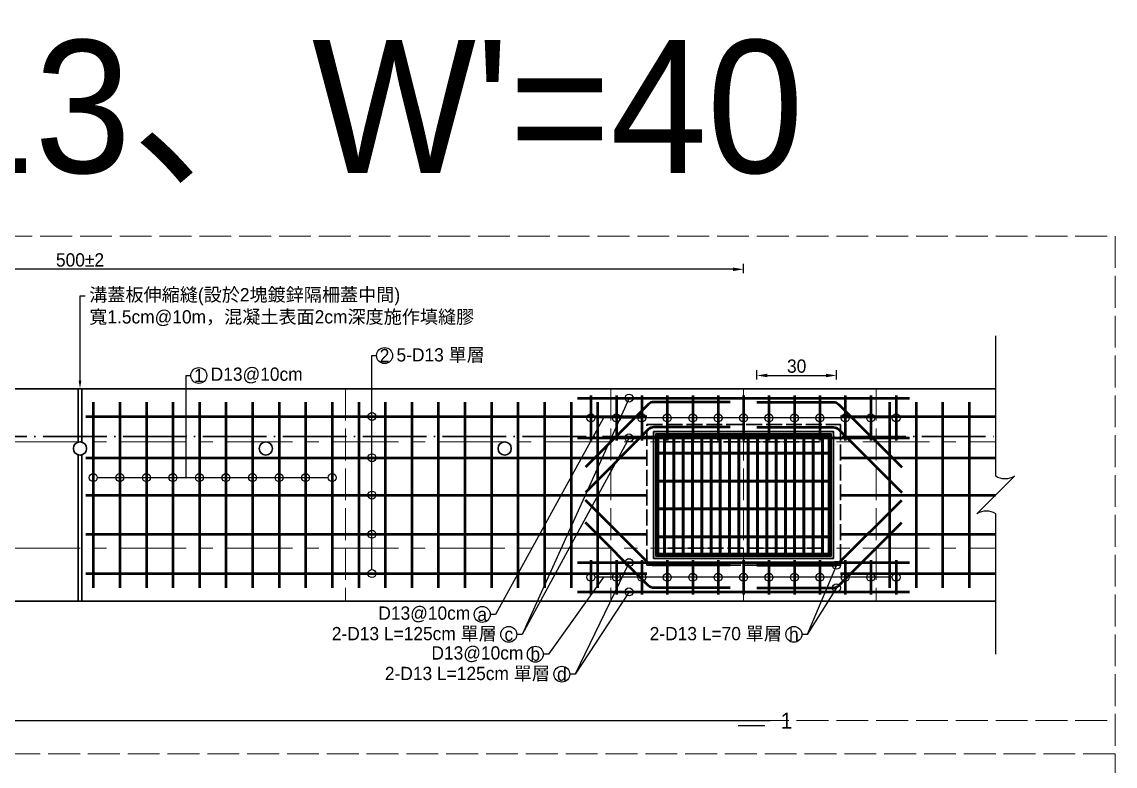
# Model space of a CAD drawing. Extents: x -2931 to 4779, y -2120 to 304.
# Drawn here: x 327.2 to 739.1, y -343.1 to -62.8 of the extents above; entities that cross this region are included whole.
import ezdxf
from ezdxf import colors
from ezdxf.entities.mleader import LeaderData, LeaderLine
from ezdxf.math import Vec2, Vec3

# ---------------------------------------------------------------- set-up
doc = ezdxf.new("R2010")
doc.units = 0
doc.header["$MEASUREMENT"] = 0
for name, pattern in [('ACAD_ISO02W100', [15, 12, -3]), ('ACAD_ISO04W100', [30, 24, -3, 0, -3]), ('CENTERX2', [4, 2.5, -0.5, 0.5, -0.5])]:
    doc.linetypes.add(name, pattern=pattern)
doc.layers.add('一、4.基本-隱藏', color=9, linetype='ACAD_ISO02W100', lineweight=20, plot=False)
doc.layers.add('三、3.文字-註解文字', color=2, linetype='Continuous')
for name, color, linetype, lineweight in [('二、1.繪圖-既有設施', 8, 'Continuous', 20), ('二、2.繪圖-施作項目', 181, 'Continuous', 30), ('二、5.繪圖-鋼筋', 60, 'Continuous', 50), ('二、6.繪圖-其他施作項目', 35, 'Continuous', 30)]:
    doc.layers.add(name, color=color, linetype=linetype, lineweight=lineweight)
doc.styles.add('次圖名(詳圖)', font='MS PGothic.ttf', dxfattribs={"height": 6})
doc.styles.add('註解文字', font='MS PGothic.ttf', dxfattribs={"height": 5})
doc.dimstyles.new('註解文字', dxfattribs={"dimtxt": 5, "dimasz": 4, "dimexe": 2, "dimexo": 2.5, "dimgap": 1, "dimtad": 2, "dimzin": 0, "dimdsep": 46, "dimtxsty": '註解文字', "dimcen": 0.1, "dimclrd": 256, "dimclre": 256, "dimclrt": 256, "dimadec": 0, "dimazin": 0, "dimtfac": 1, "dimtofl": 0, "dimtmove": 0, "dimatfit": 3, "dimfxl": 1.5, "dimfxlon": 1, "dimtolj": 1, "dimtzin": 0, "dimlwd": -1, "dimlwe": -1, "dimarcsym": 1})
pattern_1 = [(45, (-606.2158, -37.31), (-2.65165, 2.65165), []), (45, (-605.332, -37.31), (-2.65165, 2.65165), []), (45, (-604.448, -37.31), (-2.65165, 2.65165), []), (45, (-603.564, -37.31), (-2.65165, 2.65165), [])]

# ---------------------------------------------------------------- blocks, each defined once
blk = doc.blocks.new('_None')
blk = doc.blocks.new('_Small')
at = {"color": 0, "linetype": 'ByBlock', "lineweight": -2}
blk.add_circle((0, 0), 0.25, dxfattribs=at)
blk = doc.blocks.new('*D48')
at = {"layer": 'Defpoints', "color": 0, "transparency": 16777216}
for p in [(99.15, -155.96), (99.15, -200.96), (599.15, -200.96)]:
    blk.add_point(p, dxfattribs=at)
at = {"layer": '三、3.文字-註解文字', "transparency": 16777216}
for p, q in [((99.15, -157.46), (99.15, -153.96)), ((595.15, -155.96), (103.15, -155.96)), ((599.15, -157.46), (599.15, -153.96))]:
    blk.add_line(p, q, dxfattribs=at)
for points in [[(103.15, -155.3), (103.15, -156.63), (99.15, -155.96)], [(595.15, -155.3), (595.15, -156.63), (599.15, -155.96)]]:
    blk.add_solid(points, dxfattribs=at)
at = {"layer": '三、3.文字-註解文字', "transparency": 16777216, "insert": (349.15, -152.46), "char_height": 5, "attachment_point": 5, "style": '註解文字'}
blk.add_mtext('\\A1;500±2', dxfattribs=at)
blk = doc.blocks.new('*D92')
at = {"layer": 'Defpoints', "color": 0, "linetype": 'Continuous', "transparency": 16777216}
for p in [(634.15, -195.96), (604.15, -205.96), (634.15, -205.96)]:
    blk.add_point(p, dxfattribs=at)
at = {"layer": '三、3.文字-註解文字', "transparency": 16777216}
for p, q in [((604.15, -197.46), (604.15, -193.96)), ((608.15, -195.96), (630.15, -195.96)), ((634.15, -197.46), (634.15, -193.96))]:
    blk.add_line(p, q, dxfattribs=at)
at = {"layer": '三、3.文字-註解文字', "linetype": 'Continuous', "transparency": 16777216}
for points in [[(608.15, -195.3), (608.15, -196.63), (604.15, -195.96)], [(630.15, -195.3), (630.15, -196.63), (634.15, -195.96)]]:
    blk.add_solid(points, dxfattribs=at)
at = {"layer": '三、3.文字-註解文字', "linetype": 'Continuous', "transparency": 16777216, "insert": (619.15, -192.46), "char_height": 5, "attachment_point": 5, "style": '註解文字'}
blk.add_mtext('\\A1;30', dxfattribs=at)

msp = doc.modelspace()

# ---------------------------------------------------------------- hatches: boundary and pattern name
at = {"layer": '二、6.繪圖-其他施作項目'}
h = msp.add_hatch(color=256, dxfattribs=at)
h.dxf.hatch_style = 1
h.paths.add_polyline_path([(565.245, -217.064), (565.245, -264.864), (633.045, -264.864), (633.045, -217.064)])
h.paths.add_polyline_path([(566.145, -217.964), (632.145, -217.964), (632.145, -263.964), (566.145, -263.964)], flags=16)
h.paths.add_polyline_path([(569.145, -220.964), (629.145, -220.964), (629.145, -260.964), (569.145, -260.964)], flags=0)
h = msp.add_hatch(dxfattribs=at)
h.set_pattern_fill('ANSI34', color=256, scale=5)
h.set_pattern_definition(pattern_1)
h.paths.add_polyline_path([(631.145, -225.464), (631.145, -224.964), (567.145, -224.964), (567.145, -225.464)])
h = msp.add_hatch(dxfattribs=at)
h.set_pattern_fill('ANSI34', color=256, scale=5)
h.set_pattern_definition(pattern_1)
h.paths.add_polyline_path([(567.145, -235.464), (567.145, -235.964), (631.145, -235.964), (631.145, -235.464)])
h = msp.add_hatch(dxfattribs=at)
h.set_pattern_fill('ANSI34', color=256, scale=5)
h.set_pattern_definition(pattern_1)
h.paths.add_polyline_path([(631.145, -246.464), (631.145, -245.964), (567.145, -245.964), (567.145, -246.464)])
h = msp.add_hatch(dxfattribs=at)
h.set_pattern_fill('ANSI34', color=256, scale=5)
h.set_pattern_definition(pattern_1)
h.paths.add_polyline_path([(567.145, -256.464), (567.145, -256.964), (631.145, -256.964), (631.145, -256.464)])

# ---------------------------------------------------------------- linework, layer by layer
at = {"linetype": 'Continuous'}
msp.add_lwpolyline([(551.228, -211.964), (560.812, -211.964)], dxfattribs=at)
at = {"layer": '一、4.基本-隱藏'}
for points in [[(-40.855, -143.464), (739.145, -143.464), (739.145, -650.464), (-40.855, -650.464)], [(-40.855, -143.464), (739.145, -143.464), (739.145, -338.464), (-40.855, -338.464)]]:
    msp.add_lwpolyline(points, close=True, dxfattribs=at)
for points in [[(449.145, -200.964), (449.145, -280.964)], [(549.145, -200.964), (549.145, -280.964)], [(599.145, -200.964), (599.145, -280.964)], [(649.145, -200.964), (649.145, -280.964)], [(-40.855, -325.964), (739.145, -325.964)]]:
    msp.add_lwpolyline(points, dxfattribs=at)
at = {"layer": '三、3.文字-註解文字'}
msp.add_lwpolyline([(694.145, -300.964), (694.145, -248.035, 0.2828427), (687.074, -248.035), (701.216, -233.893, -0.2828427), (694.145, -233.893), (694.145, -180.964)], format="xyb", dxfattribs=at)
at = {"layer": '三、3.文字-註解文字', "color": 144}
for points in [[(655.145, -211.964), (543.145, -211.964)], [(655.145, -271.964), (543.145, -271.964)]]:
    msp.add_lwpolyline(points, dxfattribs=at)
at = {"layer": '三、3.文字-註解文字'}
for points in [[(355.645, -234.415), (442.645, -234.415)], [(89.145, -325.964), (609.145, -325.964)], [(607.145, -327.964), (597.145, -327.964)]]:
    msp.add_lwpolyline(points, dxfattribs=at)
for centre, radius in [((463.895, -188.464), 3), ((393.895, -195.964), 3), ((459.145, -211.414), 1.5), ((459.145, -226.964), 1.5), ((354.145, -234.415), 1.5), ((364.145, -234.415), 1.5), ((374.145, -234.415), 1.5), ((384.145, -234.415), 1.5), ((394.145, -234.415), 1.5), ((404.145, -234.415), 1.5), ((414.145, -234.415), 1.5), ((424.145, -234.415), 1.5), ((434.145, -234.415), 1.5), ((444.145, -234.415), 1.5), ((459.145, -240.989), 1.5), ((459.145, -255.774), 1.5), ((459.145, -270.564), 1.5), ((500.692, -285.964), 3), ((510.692, -293.464), 3), ((618.103, -293.464), 3), ((520.692, -300.964), 3), ((530.692, -308.464), 3)]:
    msp.add_circle(centre, radius, dxfattribs=at)
at = {"layer": '三、3.文字-註解文字', "color": 144}
for centre in [(541.645, -211.964), (551.228, -211.964), (560.812, -211.964), (570.395, -211.964), (579.978, -211.964), (589.562, -211.964), (599.145, -211.964), (608.728, -211.964), (618.312, -211.964), (627.895, -211.964), (637.478, -211.964), (647.062, -211.964), (656.645, -211.964), (541.645, -271.964), (551.228, -271.964), (560.812, -271.964), (570.395, -271.964), (579.978, -271.964), (589.562, -271.964), (599.145, -271.964), (608.728, -271.964), (618.312, -271.964), (627.895, -271.964), (637.478, -271.964), (647.062, -271.964), (656.645, -271.964)]:
    msp.add_circle(centre, 1.5, dxfattribs=at)
at = {"layer": '二、1.繪圖-既有設施', "linetype": 'CENTERX2', "ltscale": 10}
for points in [[(4.145, -220.964), (694.145, -220.964)], [(4.145, -260.964), (694.145, -260.964)]]:
    msp.add_lwpolyline(points, dxfattribs=at)
at = {"layer": '二、2.繪圖-施作項目'}
for points in [[(4.145, -200.964), (694.145, -200.964)], [(348.395, -200.964), (348.395, -221.08)], [(349.895, -200.964), (349.895, -221.08)], [(348.395, -225.849), (348.395, -280.964)], [(349.895, -225.849), (349.895, -280.964)], [(4.145, -280.964), (694.145, -280.964)]]:
    msp.add_lwpolyline(points, dxfattribs=at)
at = {"layer": '二、2.繪圖-施作項目', "linetype": 'ACAD_ISO04W100'}
msp.add_lwpolyline([(4.145, -218.964), (694.145, -218.964)], dxfattribs=at)
at = {"layer": '二、5.繪圖-鋼筋'}
for points in [[(536.645, -204.464), (661.645, -204.464)], [(541.645, -203.464), (541.645, -220.464)], [(551.228, -203.464), (551.228, -220.464)], [(560.812, -203.464), (560.812, -220.464)], [(570.395, -203.464), (570.395, -220.464)], [(579.978, -203.464), (579.978, -220.464)], [(589.562, -203.464), (589.562, -220.464)], [(599.145, -203.464), (599.145, -220.464)], [(608.728, -203.464), (608.728, -220.464)], [(618.312, -203.464), (618.312, -220.464)], [(627.895, -203.464), (627.895, -220.464)], [(637.478, -203.464), (637.478, -220.464)], [(647.062, -203.464), (647.062, -220.464)], [(656.645, -203.464), (656.645, -220.464)], [(354.145, -206.014), (354.145, -275.914)], [(364.145, -206.014), (364.145, -275.914)], [(374.145, -206.014), (374.145, -275.914)], [(384.145, -206.014), (384.145, -275.914)], [(394.145, -206.014), (394.145, -275.914)], [(404.145, -206.014), (404.145, -275.914)], [(414.145, -206.014), (414.145, -275.914)], [(424.145, -206.014), (424.145, -275.914)], [(434.145, -206.014), (434.145, -275.914)], [(444.145, -206.014), (444.145, -275.914)], [(454.145, -206.014), (454.145, -275.914)], [(464.145, -206.014), (464.145, -275.914)], [(474.145, -206.014), (474.145, -275.914)], [(484.145, -206.014), (484.145, -275.914)], [(494.145, -206.014), (494.145, -275.914)], [(504.145, -206.014), (504.145, -275.914)], [(514.145, -206.014), (514.145, -275.914)], [(524.145, -206.014), (524.145, -275.914)], [(534.145, -206.014), (534.145, -275.914)], [(544.145, -206.014), (544.145, -275.914)], [(654.145, -206.014), (654.145, -275.914)], [(664.145, -206.014), (664.145, -275.914)], [(674.145, -206.014), (674.145, -275.914)], [(684.145, -206.014), (684.145, -275.914)], [(351.395, -211.414), (562.645, -211.414)], [(635.645, -211.414), (694.145, -211.414)], [(536.645, -219.464), (661.645, -219.464)], [(351.395, -226.964), (562.645, -226.964)], [(635.645, -226.964), (694.145, -226.964)], [(351.395, -240.989), (562.645, -240.989)], [(635.645, -240.989), (694.12, -240.989)], [(351.395, -255.774), (562.645, -255.774)], [(635.645, -255.774), (694.145, -255.774)], [(536.645, -266.464), (661.645, -266.464)], [(541.645, -265.464), (541.645, -278.464)], [(551.228, -265.464), (551.228, -278.464)], [(560.812, -265.464), (560.812, -278.464)], [(570.395, -265.464), (570.395, -278.464)], [(579.978, -265.464), (579.978, -278.464)], [(589.562, -265.464), (589.562, -278.464)], [(599.145, -265.464), (599.145, -278.464)], [(608.728, -265.464), (608.728, -278.464)], [(618.312, -265.464), (618.312, -278.464)], [(627.895, -265.464), (627.895, -278.464)], [(637.478, -265.464), (637.478, -278.464)], [(647.062, -265.464), (647.062, -278.464)], [(656.645, -265.464), (656.645, -278.464)], [(351.395, -270.564), (562.645, -270.564)], [(635.645, -270.564), (694.145, -270.564)], [(536.645, -277.464), (661.645, -277.464)]]:
    msp.add_lwpolyline(points, dxfattribs=at)
for points in [[(594.145, -205.964), (565.388, -205.964, 0.1989124), (563.266, -206.843), (539.565, -230.544)], [(604.145, -205.964), (632.902, -205.964, -0.1989124), (635.024, -206.843), (658.725, -230.544)], [(594.145, -215.464), (565.388, -215.464, 0.1989124), (563.266, -216.343), (539.565, -240.044)], [(604.145, -215.464), (632.902, -215.464, -0.1989124), (635.024, -216.343), (658.725, -240.044)], [(594.145, -267.464), (565.388, -267.464, -0.1989124), (563.266, -266.586), (539.565, -242.884)], [(604.145, -267.464), (632.902, -267.464, 0.1989124), (635.024, -266.586), (658.725, -242.884)], [(594.145, -275.964), (565.388, -275.964, -0.1989124), (563.266, -275.086), (539.565, -251.384)], [(604.145, -275.964), (632.902, -275.964, 0.1989124), (635.024, -275.086), (658.725, -251.384)]]:
    msp.add_lwpolyline(points, format="xyb", dxfattribs=at)
at = {"layer": '二、6.繪圖-其他施作項目', "linetype": 'ACAD_ISO02W100', "ltscale": 0.5}
for points in [[(562.645, -214.464), (635.645, -214.464), (635.645, -267.464), (562.645, -267.464)], [(569.145, -220.964), (629.145, -220.964), (629.145, -260.964), (569.145, -260.964)]]:
    msp.add_lwpolyline(points, close=True, dxfattribs=at)
at = {"layer": '二、6.繪圖-其他施作項目'}
for points in [[(565.245, -217.064), (633.045, -217.064), (633.045, -264.864), (565.245, -264.864)], [(566.145, -217.964), (632.145, -217.964), (632.145, -263.964), (566.145, -263.964)], [(566.645, -218.464), (631.645, -218.464), (631.645, -263.464), (566.645, -263.464)]]:
    msp.add_lwpolyline(points, close=True, dxfattribs=at)
for points in [[(566.645, -218.464), (631.645, -218.464)], [(566.645, -218.464), (566.645, -263.464)], [(567.145, -218.464), (567.145, -263.464)], [(567.145, -218.964), (631.145, -218.964)], [(569.145, -218.964), (569.145, -224.964)], [(569.645, -218.964), (569.645, -224.964)], [(572.645, -218.964), (572.645, -224.964)], [(573.145, -218.964), (573.145, -224.964)], [(576.145, -218.964), (576.145, -224.964)], [(576.645, -218.964), (576.645, -224.964)], [(579.645, -218.964), (579.645, -224.964)], [(580.145, -218.964), (580.145, -224.964)], [(583.145, -218.964), (583.145, -224.964)], [(583.645, -218.964), (583.645, -224.964)], [(586.645, -218.964), (586.645, -224.964)], [(587.145, -218.964), (587.145, -224.964)], [(590.145, -218.964), (590.145, -224.964)], [(590.645, -218.964), (590.645, -224.964)], [(593.645, -218.964), (593.645, -224.964)], [(594.145, -218.964), (594.145, -224.964)], [(597.145, -218.964), (597.145, -224.964)], [(597.645, -218.964), (597.645, -224.964)], [(600.645, -218.964), (600.645, -224.964)], [(601.145, -218.964), (601.145, -224.964)], [(604.145, -218.964), (604.145, -224.964)], [(604.645, -218.964), (604.645, -224.964)], [(607.645, -218.964), (607.645, -224.964)], [(608.145, -218.964), (608.145, -224.964)], [(611.145, -218.964), (611.145, -224.964)], [(611.645, -218.964), (611.645, -224.964)], [(614.645, -218.964), (614.645, -224.964)], [(615.145, -218.964), (615.145, -224.964)], [(618.145, -218.964), (618.145, -224.964)], [(618.645, -218.964), (618.645, -224.964)], [(621.645, -218.964), (621.645, -224.964)], [(622.145, -218.964), (622.145, -224.964)], [(625.145, -218.964), (625.145, -224.964)], [(625.645, -218.964), (625.645, -224.964)], [(628.645, -218.964), (628.645, -224.964)], [(629.145, -218.964), (629.145, -224.964)], [(631.145, -218.464), (631.145, -263.464)], [(631.645, -218.464), (631.645, -263.464)], [(567.145, -224.964), (631.145, -224.964)], [(567.145, -225.464), (631.145, -225.464)], [(569.145, -225.464), (569.145, -235.464)], [(569.645, -225.464), (569.645, -235.464)], [(572.645, -225.464), (572.645, -235.464)], [(573.145, -225.464), (573.145, -235.464)], [(576.145, -225.464), (576.145, -235.464)], [(576.645, -225.464), (576.645, -235.464)], [(579.645, -225.464), (579.645, -235.464)], [(580.145, -225.464), (580.145, -235.464)], [(583.145, -225.464), (583.145, -235.464)], [(583.645, -225.464), (583.645, -235.464)], [(586.645, -225.464), (586.645, -235.464)], [(587.145, -225.464), (587.145, -235.464)], [(590.145, -225.464), (590.145, -235.464)], [(590.645, -225.464), (590.645, -235.464)], [(593.645, -225.464), (593.645, -235.464)], [(594.145, -225.464), (594.145, -235.464)], [(597.145, -225.464), (597.145, -235.464)], [(597.645, -225.464), (597.645, -235.464)], [(600.645, -225.464), (600.645, -235.464)], [(601.145, -225.464), (601.145, -235.464)], [(604.145, -225.464), (604.145, -235.464)], [(604.645, -225.464), (604.645, -235.464)], [(607.645, -225.464), (607.645, -235.464)], [(608.145, -225.464), (608.145, -235.464)], [(611.145, -225.464), (611.145, -235.464)], [(611.645, -225.464), (611.645, -235.464)], [(614.645, -225.464), (614.645, -235.464)], [(615.145, -225.464), (615.145, -235.464)], [(618.145, -225.464), (618.145, -235.464)], [(618.645, -225.464), (618.645, -235.464)], [(621.645, -225.464), (621.645, -235.464)], [(622.145, -225.464), (622.145, -235.464)], [(625.145, -225.464), (625.145, -235.464)], [(625.645, -225.464), (625.645, -235.464)], [(628.645, -225.464), (628.645, -235.464)], [(629.145, -225.464), (629.145, -235.464)], [(567.145, -235.464), (631.145, -235.464)], [(567.145, -235.964), (631.145, -235.964)], [(569.145, -235.964), (569.145, -245.964)], [(569.645, -235.964), (569.645, -245.964)], [(572.645, -235.964), (572.645, -245.964)], [(573.145, -235.964), (573.145, -245.964)], [(576.145, -235.964), (576.145, -245.964)], [(576.645, -235.964), (576.645, -245.964)], [(579.645, -235.964), (579.645, -245.964)], [(580.145, -235.964), (580.145, -245.964)], [(583.145, -235.964), (583.145, -245.964)], [(583.645, -235.964), (583.645, -245.964)], [(586.645, -235.964), (586.645, -245.964)], [(587.145, -235.964), (587.145, -245.964)], [(590.145, -235.964), (590.145, -245.964)], [(590.645, -235.964), (590.645, -245.964)], [(593.645, -235.964), (593.645, -245.964)], [(594.145, -235.964), (594.145, -245.964)], [(597.145, -235.964), (597.145, -245.964)], [(597.645, -235.964), (597.645, -245.964)], [(600.645, -235.964), (600.645, -245.964)], [(601.145, -235.964), (601.145, -245.964)], [(604.145, -235.964), (604.145, -245.964)], [(604.645, -235.964), (604.645, -245.964)], [(607.645, -235.964), (607.645, -245.964)], [(608.145, -235.964), (608.145, -245.964)], [(611.145, -235.964), (611.145, -245.964)], [(611.645, -235.964), (611.645, -245.964)], [(614.645, -235.964), (614.645, -245.964)], [(615.145, -235.964), (615.145, -245.964)], [(618.145, -235.964), (618.145, -245.964)], [(618.645, -235.964), (618.645, -245.964)], [(621.645, -235.964), (621.645, -245.964)], [(622.145, -235.964), (622.145, -245.964)], [(625.145, -235.964), (625.145, -245.964)], [(625.645, -235.964), (625.645, -245.964)], [(628.645, -235.964), (628.645, -245.964)], [(629.145, -235.964), (629.145, -245.964)], [(567.145, -245.964), (631.145, -245.964)], [(567.145, -246.464), (631.145, -246.464)], [(569.145, -246.464), (569.145, -256.464)], [(569.645, -246.464), (569.645, -256.464)], [(572.645, -246.464), (572.645, -256.464)], [(573.145, -246.464), (573.145, -256.464)], [(576.145, -246.464), (576.145, -256.464)], [(576.645, -246.464), (576.645, -256.464)], [(579.645, -246.464), (579.645, -256.464)], [(580.145, -246.464), (580.145, -256.464)], [(583.145, -246.464), (583.145, -256.464)], [(583.645, -246.464), (583.645, -256.464)], [(586.645, -246.464), (586.645, -256.464)], [(587.145, -246.464), (587.145, -256.464)], [(590.145, -246.464), (590.145, -256.464)], [(590.645, -246.464), (590.645, -256.464)], [(593.645, -246.464), (593.645, -256.464)], [(594.145, -246.464), (594.145, -256.464)], [(597.145, -246.464), (597.145, -256.464)], [(597.645, -246.464), (597.645, -256.464)], [(600.645, -246.464), (600.645, -256.464)], [(601.145, -246.464), (601.145, -256.464)], [(604.145, -246.464), (604.145, -256.464)], [(604.645, -246.464), (604.645, -256.464)], [(607.645, -246.464), (607.645, -256.464)], [(608.145, -246.464), (608.145, -256.464)], [(611.145, -246.464), (611.145, -256.464)], [(611.645, -246.464), (611.645, -256.464)], [(614.645, -246.464), (614.645, -256.464)], [(615.145, -246.464), (615.145, -256.464)], [(618.145, -246.464), (618.145, -256.464)], [(618.645, -246.464), (618.645, -256.464)], [(621.645, -246.464), (621.645, -256.464)], [(622.145, -246.464), (622.145, -256.464)], [(625.145, -246.464), (625.145, -256.464)], [(625.645, -246.464), (625.645, -256.464)], [(628.645, -246.464), (628.645, -256.464)], [(629.145, -246.464), (629.145, -256.464)], [(567.145, -256.464), (631.145, -256.464)], [(567.145, -256.964), (631.145, -256.964)], [(569.145, -256.964), (569.145, -262.964)], [(569.645, -256.964), (569.645, -262.964)], [(572.645, -256.964), (572.645, -262.964)], [(573.145, -256.964), (573.145, -262.964)], [(576.145, -256.964), (576.145, -262.964)], [(576.645, -256.964), (576.645, -262.964)], [(579.645, -256.964), (579.645, -262.964)], [(580.145, -256.964), (580.145, -262.964)], [(583.145, -256.964), (583.145, -262.964)], [(583.645, -256.964), (583.645, -262.964)], [(586.645, -256.964), (586.645, -262.964)], [(587.145, -256.964), (587.145, -262.964)], [(590.145, -256.964), (590.145, -262.964)], [(590.645, -256.964), (590.645, -262.964)], [(593.645, -256.964), (593.645, -262.964)], [(594.145, -256.964), (594.145, -262.964)], [(597.145, -256.964), (597.145, -262.964)], [(597.645, -256.964), (597.645, -262.964)], [(600.645, -256.964), (600.645, -262.964)], [(601.145, -256.964), (601.145, -262.964)], [(604.145, -256.964), (604.145, -262.964)], [(604.645, -256.964), (604.645, -262.964)], [(607.645, -256.964), (607.645, -262.964)], [(608.145, -256.964), (608.145, -262.964)], [(611.145, -256.964), (611.145, -262.964)], [(611.645, -256.964), (611.645, -262.964)], [(614.645, -256.964), (614.645, -262.964)], [(615.145, -256.964), (615.145, -262.964)], [(618.145, -256.964), (618.145, -262.964)], [(618.645, -256.964), (618.645, -262.964)], [(621.645, -256.964), (621.645, -262.964)], [(622.145, -256.964), (622.145, -262.964)], [(625.145, -256.964), (625.145, -262.964)], [(625.645, -256.964), (625.645, -262.964)], [(628.645, -256.964), (628.645, -262.964)], [(629.145, -256.964), (629.145, -262.964)], [(566.645, -263.464), (631.645, -263.464)], [(567.145, -262.964), (631.145, -262.964)]]:
    msp.add_lwpolyline(points, dxfattribs=at)
for centre in [(349.145, -223.464), (419.145, -223.464), (509.145, -223.464)]:
    msp.add_circle(centre, 2.5, dxfattribs=at)

# ---------------------------------------------------------------- texts
at = {"layer": '三、3.文字-註解文字'}
for s, width, gutter_width, insert, char_height, attachment_point, style in [("{\\fMS PGothic|b0|i0|c128|p34;L型  T=13、}W'{\\fMS PGothic|b0|i0|c128|p34;=}4{\\fMS PGothic|b0|i0|c128|p34;0}", 565.02579, 25, (349.145, -123.464), 50, 8, '註解文字'), ('5-D13 單層', 42.88103, 30, (468.395, -188.464), 5, 4, '註解文字'), ('2', 8.38231, 30, (463.895, -188.464), 5, 5, '註解文字'), ('1', 8.38231, 30, (393.895, -195.964), 5, 5, '註解文字'), ('D13@10cm', 15.95159, 30, (398.395, -195.964), 5, 4, '註解文字'), ('D13@10cm', 39.45942, 30, (496.192, -285.964), 5, 6, '註解文字'), ('a', 8.38231, 30, (500.692, -285.964), 5, 5, '註解文字'), ('2-D13 L=125cm 單層', 78.12323, 30, (506.192, -293.464), 5, 6, '註解文字'), ('c', 8.38231, 30, (510.692, -293.464), 5, 5, '註解文字'), ('2-D13 L=70 單層', 78.12323, 30, (613.603, -293.464), 5, 6, '註解文字'), ('h', 8.38231, 30, (618.103, -293.464), 5, 5, '註解文字'), ('D13@10cm', 78.12323, 30, (516.192, -300.964), 5, 6, '註解文字'), ('b', 8.38231, 30, (520.692, -300.964), 5, 5, '註解文字'), ('2-D13 L=125cm 單層', 78.12323, 30, (526.192, -308.464), 5, 6, '註解文字'), ('d', 8.38231, 30, (530.692, -308.464), 5, 5, '註解文字'), ('1', 3, 15, (613.145, -325.964), 6, 4, '次圖名(詳圖)')]:
    msp.add_mtext_dynamic_manual_height_columns(s, width=width, gutter_width=gutter_width, heights=[0], dxfattribs=dict(at, insert=insert, char_height=char_height, attachment_point=attachment_point, style=style))

# ---------------------------------------------------------------- dimensions: what is measured, and where the dimension line sits
dim = msp.add_linear_dim(base=(99.145, -155.964), p1=(599.145, -200.964), p2=(99.145, -200.964), text='500±2', dimstyle='註解文字', dxfattribs=at)
dim.commit()
dim.dimension.update_dxf_attribs({"geometry": '*D48', "text_midpoint": (349.145, -152.464)})
at = {"layer": '三、3.文字-註解文字', "linetype": 'Continuous'}
dim = msp.add_linear_dim(base=(634.145, -195.964), p1=(604.145, -205.964), p2=(634.145, -205.964), text='30', dimstyle='註解文字', dxfattribs=at)
dim.commit()
dim.dimension.update_dxf_attribs({"geometry": '*D92', "text_midpoint": (619.145, -192.464)})

# ---------------------------------------------------------------- leaders
at = {"layer": '三、3.文字-註解文字'}
ml = msp.add_multileader_mtext('Standard', dxfattribs=at)
ml.set_content('{\\fMS PGothic|b0|i0|c128|p34;溝蓋板伸縮縫(設於2塊鍍鋅隔柵蓋中間)}\\P{\\fMS PGothic|b0|i0|c128|p34;寬1.5cm@10m，混凝土表面2cm深度施作填縫膠}', color=256, style='註解文字')
ml.set_leader_properties(color=144, linetype='ByLayer', lineweight=-1)
ml.build(insert=Vec2(0, 0))
ml.multileader.update_dxf_attribs({"dogleg_length": 2, "arrow_head_size": 3})
ctx = ml.context
ctx.base_point, ctx.char_height, ctx.arrow_head_size, ctx.landing_gap_size, ctx.plane_origin = Vec3(351.145, -165.964), 5, 3, 1.5, Vec3(349.145, -200.964)
notes = []
notes.append((ctx, [(1, (1, 1, 0), (349.145, -165.964), (1, 0), 2, [(0, [(349.145, -200.964)], 0, [])])]))
ctx.mtext.insert, ctx.mtext.width, ctx.mtext.flow_direction = Vec3(352.645, -163.038), 178.42764, 5
ml = msp.add_multileader_mtext('Standard', dxfattribs=at)
ml.set_content('{\\fMS PGothic|b0|i0|c128|p34; }', color=256, style='註解文字')
ml.set_leader_properties(color=144, linetype='ByLayer', lineweight=-1)
ml.set_arrow_properties(name='NONE')
ml.build(insert=Vec2(0, 0))
ml.multileader.update_dxf_attribs({"dogleg_length": 1.75, "arrow_head_size": 3})
ctx = ml.context
ctx.base_point, ctx.char_height, ctx.arrow_head_size, ctx.landing_gap_size, ctx.plane_origin = Vec3(460.895, -188.464), 3, 3, 3, Vec3(430.249, -233.226)
notes.append((ctx, [(0, (1, 1, 0), (459.145, -188.464), (1, 0), 1.75, [(0, [(459.145, -269.064)], 0, [])])]))
ctx.mtext.insert, ctx.mtext.flow_direction = Vec3(463.895, -186.964), 5
ml = msp.add_multileader_mtext('Standard', dxfattribs=at)
ml.set_content('{\\fMS PGothic|b0|i0|c128|p34; }', color=256, style='註解文字')
ml.set_leader_properties(color=144, linetype='ByLayer', lineweight=-1)
ml.set_arrow_properties(name='NONE')
ml.build(insert=Vec2(0, 0))
ml.multileader.update_dxf_attribs({"dogleg_length": 1.75, "arrow_head_size": 3})
ctx = ml.context
ctx.base_point, ctx.char_height, ctx.arrow_head_size, ctx.landing_gap_size, ctx.plane_origin = Vec3(390.895, -195.964), 3, 3, 3, Vec3(360.249, -233.226)
notes.append((ctx, [(0, (1, 1, 0), (389.145, -195.964), (1, 0), 1.75, [(0, [(389.145, -234.415)], 0, [])])]))
ctx.mtext.insert, ctx.mtext.flow_direction = Vec3(393.895, -194.464), 5
ml = msp.add_multileader_mtext('Standard', dxfattribs=at)
ml.set_content(' ', color=256, style='註解文字')
ml.set_leader_properties(color=144, linetype='ByLayer', lineweight=-1)
ml.set_arrow_properties(name='SMALL')
ml.build(insert=Vec2(0, 0))
ml.multileader.update_dxf_attribs({"dogleg_length": 2, "arrow_head_size": 6})
ctx = ml.context
ctx.base_point, ctx.char_height, ctx.arrow_head_size, ctx.landing_gap_size, ctx.plane_origin = Vec3(505.476, -293.464), 5, 6, 3, Vec3(533.417, -258.478)
ctx.text_align_type = 2
notes.append((ctx, [(1, (1, 1, 0), (515.692, -293.464), (-1, 0), 2, [(0, [(556.02, -204.464)], 0, [])])]))
ctx.mtext.insert, ctx.mtext.alignment, ctx.mtext.flow_direction = Vec3(510.692, -290.964), 3, 5
ml = msp.add_multileader_mtext('Standard', dxfattribs=at)
ml.set_content(' ', color=256, style='註解文字')
ml.set_leader_properties(color=144, linetype='ByLayer', lineweight=-1)
ml.set_arrow_properties(name='NONE')
ml.build(insert=Vec2(0, 0))
ml.multileader.update_dxf_attribs({"dogleg_length": 2, "arrow_head_size": 3})
ctx = ml.context
ctx.base_point, ctx.char_height, ctx.arrow_head_size, ctx.landing_gap_size, ctx.plane_origin = Vec3(495.476, -285.964), 5, 3, 3, Vec3(523.833, -270.978)
ctx.text_align_type = 2
notes.append((ctx, [(1, (1, 1, 0), (505.692, -285.964), (-1, 0), 2, [(0, [(546.437, -211.964)], 0, [])])]))
ctx.mtext.insert, ctx.mtext.alignment, ctx.mtext.flow_direction = Vec3(500.692, -283.464), 3, 5
ml = msp.add_multileader_mtext('Standard', dxfattribs=at)
ml.set_content('{\\fMS PGothic|b0|i0|c128|p34; }', color=256, style='註解文字')
ml.set_leader_properties(color=144, linetype='ByLayer', lineweight=-1)
ml.set_arrow_properties(name='SMALL')
ml.build(insert=Vec2(0, 0))
ml.multileader.update_dxf_attribs({"dogleg_length": 2, "arrow_head_size": 6})
ctx = ml.context
ctx.base_point, ctx.char_height, ctx.arrow_head_size, ctx.landing_gap_size, ctx.plane_origin = Vec3(505.476, -293.464), 5, 6, 3, Vec3(533.417, -273.478)
ctx.text_align_type = 2
notes.append((ctx, [(1, (1, 1, 0), (515.692, -293.464), (-1, 0), 2, [(0, [(556.02, -219.464)], 0, [])])]))
ctx.mtext.insert, ctx.mtext.alignment, ctx.mtext.flow_direction = Vec3(510.692, -290.964), 3, 5
ml = msp.add_multileader_mtext('Standard', dxfattribs=at)
ml.set_content(' ', color=256, style='註解文字')
ml.set_leader_properties(color=144, linetype='ByLayer', lineweight=-1)
ml.set_arrow_properties(name='SMALL')
ml.build(insert=Vec2(0, 0))
ml.multileader.update_dxf_attribs({"dogleg_length": 2, "arrow_head_size": 6})
ctx = ml.context
ctx.base_point, ctx.char_height, ctx.arrow_head_size, ctx.landing_gap_size, ctx.plane_origin = Vec3(525.476, -308.464), 5, 6, 3, Vec3(531.333, -310.478)
ctx.text_align_type = 2
notes.append((ctx, [(1, (1, 1, 0), (535.692, -308.464), (-1, 0), 2, [(0, [(556.02, -266.464)], 0, [])])]))
ctx.mtext.insert, ctx.mtext.alignment, ctx.mtext.flow_direction = Vec3(530.692, -305.964), 3, 5
ml = msp.add_multileader_mtext('Standard', dxfattribs=at)
ml.set_content(' ', color=256, style='註解文字')
ml.set_leader_properties(color=144, linetype='ByLayer', lineweight=-1)
ml.set_arrow_properties(name='SMALL')
ml.build(insert=Vec2(0, 0))
ml.multileader.update_dxf_attribs({"dogleg_length": 2, "arrow_head_size": 6})
ctx = ml.context
ctx.base_point, ctx.char_height, ctx.arrow_head_size, ctx.landing_gap_size, ctx.plane_origin = Vec3(612.887, -293.464), 5, 6, 3, Vec3(611.542, -306.478)
ctx.text_align_type = 2
notes.append((ctx, [(1, (1, 1, 0), (623.103, -293.464), (-1, 0), 2, [(0, [(634.145, -267.464)], 0, [])])]))
ctx.mtext.insert, ctx.mtext.alignment, ctx.mtext.flow_direction = Vec3(618.103, -290.964), 3, 5
ml = msp.add_multileader_mtext('Standard', dxfattribs=at)
ml.set_content(' ', color=256, style='註解文字')
ml.set_leader_properties(color=144, linetype='ByLayer', lineweight=-1)
ml.set_arrow_properties(name='NONE')
ml.build(insert=Vec2(0, 0))
ml.multileader.update_dxf_attribs({"dogleg_length": 2, "arrow_head_size": 3})
ctx = ml.context
ctx.base_point, ctx.char_height, ctx.arrow_head_size, ctx.landing_gap_size, ctx.plane_origin = Vec3(515.476, -300.964), 5, 3, 3, Vec3(523.833, -320.978)
ctx.text_align_type = 2
notes.append((ctx, [(1, (1, 1, 0), (525.692, -300.964), (-1, 0), 2, [(0, [(546.437, -271.964)], 0, [])])]))
ctx.mtext.insert, ctx.mtext.alignment, ctx.mtext.flow_direction = Vec3(520.692, -298.464), 3, 5
ml = msp.add_multileader_mtext('Standard', dxfattribs=at)
ml.set_content('{\\fMS PGothic|b0|i0|c128|p34; }', color=256, style='註解文字')
ml.set_leader_properties(color=144, linetype='ByLayer', lineweight=-1)
ml.set_arrow_properties(name='SMALL')
ml.build(insert=Vec2(0, 0))
ml.multileader.update_dxf_attribs({"dogleg_length": 2, "arrow_head_size": 6})
ctx = ml.context
ctx.base_point, ctx.char_height, ctx.arrow_head_size, ctx.landing_gap_size, ctx.plane_origin = Vec3(525.476, -308.464), 5, 6, 3, Vec3(531.333, -325.478)
ctx.text_align_type = 2
notes.append((ctx, [(1, (1, 1, 0), (535.692, -308.464), (-1, 0), 2, [(0, [(556.02, -277.464)], 0, [])])]))
ctx.mtext.insert, ctx.mtext.alignment, ctx.mtext.flow_direction = Vec3(530.692, -305.964), 3, 5
ml = msp.add_multileader_mtext('Standard', dxfattribs=at)
ml.set_content(' ', color=256, style='註解文字')
ml.set_leader_properties(color=144, linetype='ByLayer', lineweight=-1)
ml.set_arrow_properties(name='SMALL')
ml.build(insert=Vec2(0, 0))
ml.multileader.update_dxf_attribs({"dogleg_length": 2, "arrow_head_size": 6})
ctx = ml.context
ctx.base_point, ctx.char_height, ctx.arrow_head_size, ctx.landing_gap_size, ctx.plane_origin = Vec3(612.887, -293.464), 5, 6, 3, Vec3(611.542, -314.978)
ctx.text_align_type = 2
notes.append((ctx, [(1, (1, 1, 0), (623.103, -293.464), (-1, 0), 2, [(0, [(634.145, -275.964)], 0, [])])]))
ctx.mtext.insert, ctx.mtext.alignment, ctx.mtext.flow_direction = Vec3(618.103, -290.964), 3, 5
for ctx, leaders in notes:
    for number, flags, end, landing, length, lines in leaders:
        leader = LeaderData()
        leader.index, (leader.has_last_leader_line, leader.has_dogleg_vector, leader.attachment_direction) = number, flags
        leader.last_leader_point, leader.dogleg_vector, leader.dogleg_length = Vec3(end), Vec3(landing), length
        for number, points, colour, breaks in lines:
            line = LeaderLine()
            line.index, line.vertices, line.color, line.breaks = number, Vec3.list(points), colors.encode_raw_color(colour), breaks
            leader.lines.append(line)
        ctx.leaders.append(leader)

doc.saveas('drawing.dxf')
